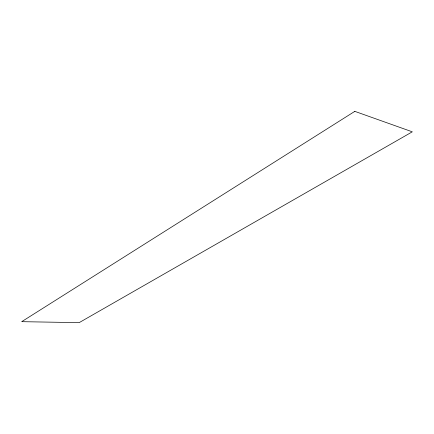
<?xml version="1.0" encoding="UTF-8"?>
<svg xmlns="http://www.w3.org/2000/svg" width="434" height="434" viewBox="0 0 434 434"><rect width="100%" height="100%" fill="white"/><g stroke="black" fill="none" stroke-linecap="round" stroke-linejoin="round"><path stroke-width="0.65" d="M354.811 111.359L21.7 321.67L79.167 322.641L412.3 131.822L354.811 111.359"/></g></svg>
